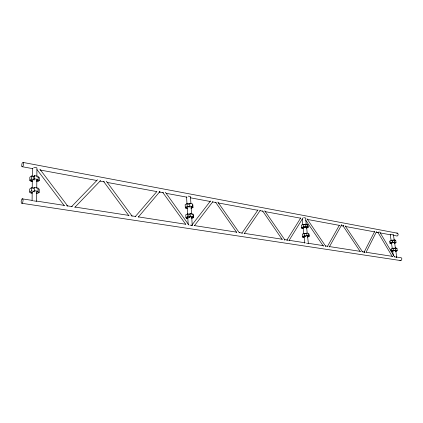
<?xml version="1.0" encoding="UTF-8"?>
<svg xmlns="http://www.w3.org/2000/svg" width="423" height="423" viewBox="0 0 423 423"><rect width="100%" height="100%" fill="white"/><g stroke="black" fill="none" stroke-linecap="round" stroke-linejoin="round"><path stroke-width="0.63" d="M36.727 192.153L36.653 201.316L33.47 200.825M36.759 188.224L36.827 179.717M36.854 176.444L36.923 167.931L35.643 167.413L33.787 167.349M36.854 192.142L38.081 191.249L38.102 188.066L34.348 187.437L33.131 188.341M36.949 180.388L38.165 179.468L38.192 176.317L34.453 175.651L33.248 176.581L33.216 179.733L34.459 179.955M36.473 193.285L37.573 193.464L39.228 192.264L39.249 189.092L37.599 188.817M36.568 181.573L37.663 181.763L39.307 180.526L39.328 177.385L37.689 177.094M34.977 191.831L33.1 191.524L34.316 190.63L34.348 187.437M33.216 179.733L34.427 178.807L34.453 175.651M32.439 192.629L29.663 192.174L29.7 188.991L31.334 187.77L33.554 188.14M32.555 180.88L29.795 180.399L29.827 177.248L31.455 175.984L34.221 176.476M32.211 181.668L30.969 181.451L30.979 180.198M29.663 192.174L31.297 190.963L31.334 187.77M29.795 180.399L31.424 179.146L31.455 175.984M32.095 200.507L32.174 192.65M32.222 188.071L32.291 180.87M32.338 176.291L32.418 168.433M100.367 180.33L100.304 180.848L74.818 207.386M138.321 217.084L160.01 191.413M394.262 257.078L394.416 256.761L379.637 231.889M360.084 251.331L343.032 225.845L343.185 225.522M302.979 217.967L288.946 240.645M325.435 246.524L325.615 246.165L306.961 218.717M366.181 252.082L376.533 231.63M363.96 252.494L374.646 231.487M329.247 247.032L341.514 225.126L341.239 224.539M327.555 246.239L339.22 225.517M32.582 200.46L22.149 198.836L21.457 199.994L21.15 201.782L21.409 203.162L22.081 203.32L400.845 260.594L401.649 259.896L401.85 258.723L401.332 257.776L396.488 256.994M22.081 203.32L22.779 202.162L23.085 200.365L22.821 198.99L22.149 198.836M284.579 240.206L284.811 239.836L264.735 210.823M300.764 217.898L286.873 240.164L287.466 240.248M244.119 233.792L260.193 210.464M258.009 209.893L241.871 233.184L242.474 233.269M194.485 225.628L212.848 201.697M210.485 200.973L191.651 225.39L192.264 225.48M156.922 191.492L135.254 216.645L135.873 216.735M71.466 206.752L97.512 179.791M30.969 181.451L32.164 180.536M32.048 192.301L30.842 193.189L32.09 193.39M343.809 225.554L343.032 225.845M396.155 257.491L396.732 257.179L395.769 250.654M378.12 232.312L378.648 232.026M189.097 204.034L187.077 203.669L185.158 204.658L185.316 207.386L187.336 207.741M188.256 204.119L189.678 203.389L192.417 203.881L192.581 206.609L191.154 207.328M185.316 207.386L187.236 206.408L189.261 206.762M185.708 207.106L185.771 208.195L187.183 207.476L187.574 214.049M192.581 206.609L189.842 206.128L188.42 206.852L189.515 207.043M191.085 208.391L193.01 207.418L192.846 204.7M189.705 214.212L187.675 213.874L185.745 214.826L185.903 217.581L187.934 217.914M191.767 217.501L193.2 216.809L193.036 214.054L190.287 213.589L188.859 214.297L188.954 215.952M185.903 217.581L187.833 216.634L189.869 216.967L188.415 217.676M186.294 217.258L186.358 218.358L187.78 217.66M193.2 216.809L190.45 216.354L189.023 217.052L190.117 217.232M191.693 218.522L193.634 217.586L193.464 214.836L192.46 214.673M304.951 224.645L303.402 224.37L301.382 225.168L301.684 228.219L303.249 228.489M304.206 224.719L305.702 224.127L307.791 224.502L308.06 226.908L306.559 227.495M306.797 224.893L307.791 224.502M305.216 227.051L303.666 226.781L301.641 227.574L303.191 227.844L305.216 227.051L305.083 225.845M301.684 228.219L303.169 227.637M308.06 226.908L305.972 226.538L304.47 227.125L306.041 227.4M306.559 228.145L308.081 227.553L307.812 225.152M305.935 233.618L304.386 233.359L302.35 234.136L302.651 237.176L304.222 237.43M305.189 233.692L306.691 233.115L308.79 233.47L309.06 235.891L307.547 236.462M304.671 236.621L306.199 236.045L304.65 235.791L302.614 236.563L304.163 236.811M302.651 237.176L304.148 236.61M305.454 236.119L306.961 235.548L309.06 235.891M307.547 237.086L309.076 236.515L308.806 234.093M393.226 240.349L392.005 240.132L389.969 240.803L390.286 242.961L391.508 243.172L393.543 242.506L392.322 242.294L390.286 242.961M392.56 240.412L394.067 239.92L395.722 240.216L396.039 242.374L394.532 242.86L392.877 242.575L392.718 241.496M394.717 240.544L395.722 240.216M389.763 241.337L390.075 243.489L391.571 243.003M392.877 242.575L394.384 242.083L396.039 242.374M394.289 243.399L395.817 242.902L394.601 242.691M394.41 248.386L393.184 248.179L391.143 248.835L391.46 251.008L392.687 251.204L394.733 250.559L393.506 250.358L391.46 251.008M393.744 248.454L395.256 247.968L396.911 248.248L397.234 250.421L395.722 250.897L394.062 250.628L395.579 250.146L397.234 250.421M395.907 248.571L396.911 248.248M390.931 249.348L391.243 251.516L392.75 251.04M395.473 251.415L397.007 250.934L395.785 250.733M390.815 234.321L393.353 234.347L394.225 240.216M67.802 206.181L39.889 169.2M215.545 202.199L236.706 232.417M395.331 256.962L396.732 257.179M306.596 243.199L308.367 243.474L307.5 235.632M262.614 210.918L282.13 239.386M189.906 225.094L192.227 225.454L191.714 216.914M303.799 217.66L305.554 217.988L306.278 224.523M188.187 196.119L190.487 196.547L190.921 203.775M188.795 224.951L165.367 192.227M393.009 235.278L397.176 236.023L397.969 235.31L398.165 234.152L397.657 233.237L23.339 162.48L22.678 162.406L21.996 163.595L21.695 165.356L21.948 166.657L32.994 168.698M159.291 191.815L159.899 191.889M239.318 232.787L217.824 202.057M394.151 256.729L394.416 256.761M21.948 166.657L22.615 166.741L23.297 165.552L23.598 163.786L23.339 162.48M362.3 251.865L362.569 251.897L345.168 225.871M364.182 252.15L364.748 252.235M396.737 233.094L397.657 233.237M36.494 201.068L64.539 205.425M66.496 205.726L72.365 206.641M74.971 207.043L129.1 215.455M131.056 215.756L135.624 216.465M138.231 216.872L185.84 224.269M194.316 225.586L236.706 232.169M239.318 232.576L241.924 232.983M244.536 233.385L282.358 239.265M284.314 239.566L287.577 240.074M288.883 240.275L305.184 242.807M308.446 243.315L323.447 245.647M325.403 245.948L328.01 246.355M329.316 246.556L360.618 251.421M361.924 251.622L364.531 252.029M365.837 252.23L392.576 256.386M186.358 218.358L188.002 218.622M391.243 251.516L392.904 251.785M34.316 190.63L38.081 191.249M31.297 190.963L34.083 191.423M36.468 191.815L39.228 192.264M191.614 217.253L193.634 217.586M307.532 236.261L309.076 236.515M185.771 208.195L187.41 208.481M390.075 243.489L391.73 243.775M31.424 179.146L34.189 179.632M36.568 180.045L39.307 180.526M191 207.069L193.01 207.418M306.543 227.283L308.081 227.553M34.427 178.807L38.165 179.468M40.143 170.02L96.682 180.478M99.928 181.081L104.481 181.922M107.077 182.403L156.468 191.534M159.064 192.016L163.616 192.856M166.213 193.337L187.008 197.181M190.26 197.784L210.405 201.512M212.351 201.871L216.253 202.591M218.205 202.95L257.845 210.284M259.791 210.643L263.043 211.246M264.994 211.606L300.732 218.215M307.23 219.415L339.722 225.427M341.023 225.665L342.974 226.025M345.57 226.506L374.815 231.915M376.116 232.153L378.067 232.518M380.013 232.877L390.413 234.797M399.915 260.415L400.845 260.594M390.598 234.913L390.255 234.665L391.116 240.534M36.997 169.618L64.201 205.552M106.374 181.203L132.14 216.158M103.646 181.515L128.661 215.407M162.797 192.465L185.644 224.148M305.829 220.367L323.405 246.197M377.871 232.296L392.327 256.613M394.611 242.828L395.383 248.047M394.067 239.92L394.384 242.083M395.256 247.968L395.579 250.146M392.005 240.132L392.322 242.294M393.184 248.179L393.506 250.358M391.497 243.146L392.354 249.015M392.644 250.971L393.311 255.54M306.564 227.135L307.214 233.015M305.702 224.127L305.972 226.538M306.691 233.115L306.961 235.548M303.402 224.37L303.666 226.781M304.386 233.359L304.65 235.791M302.17 219.003L302.81 224.883M303.095 227.495L303.804 234.03M304.021 235.992L304.798 243.177M191.117 207.059L191.556 214.287M189.678 203.389L189.842 206.128M190.287 213.589L190.45 216.354M187.077 203.669L187.236 206.408M187.675 213.874L187.833 216.634M186.575 196.965L186.998 204.193M187.764 217.332L188.187 224.555"/></g></svg>
